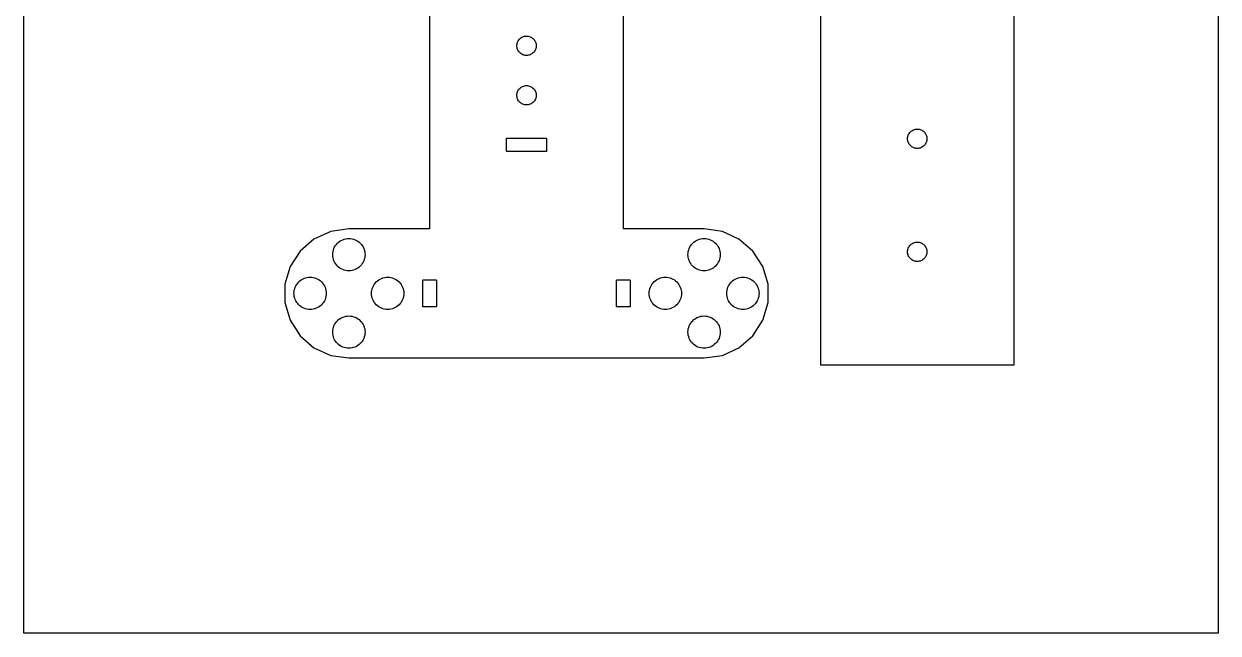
# Model space of a CAD drawing. Header units: millimetres. Extents: x 68 to 252, y 288 to 712.
# Drawn here: x 67.5 to 252.5, y 287.5 to 381.9 of the extents above; entities that cross this region are included whole.
import ezdxf

# ---------------------------------------------------------------- set-up
doc = ezdxf.new("R2010")
doc.units = ezdxf.units.MM

msp = doc.modelspace()

# ---------------------------------------------------------------- linework, layer by layer
for p, q in [((67.55, 287.55), (67.55, 712.45)), ((252.45, 712.45), (252.45, 287.55)), ((190.87, 388.02), (190.87, 329.08)), ((220.87, 329.08), (220.87, 388.02)), ((130.37, 385.09), (130.37, 364.19)), ((160.37, 364.19), (160.37, 385.09)), ((143.98, 379.05), (144.05, 379.18)), ((144.05, 379.18), (144.12, 379.31)), ((144.12, 379.31), (144.21, 379.42)), ((144.21, 379.42), (144.31, 379.53)), ((144.31, 379.53), (144.42, 379.63)), ((144.42, 379.63), (144.53, 379.72)), ((144.53, 379.72), (144.66, 379.8)), ((144.66, 379.8), (144.79, 379.86)), ((144.79, 379.86), (144.93, 379.91)), ((144.93, 379.91), (145.08, 379.94)), ((145.08, 379.94), (145.22, 379.97)), ((145.22, 379.97), (145.37, 379.97)), ((145.37, 379.97), (145.51, 379.97)), ((145.51, 379.97), (145.66, 379.94)), ((145.66, 379.94), (145.8, 379.91)), ((145.8, 379.91), (145.94, 379.86)), ((145.94, 379.86), (146.08, 379.8)), ((146.08, 379.8), (146.2, 379.72)), ((146.2, 379.72), (146.32, 379.63)), ((146.32, 379.63), (146.43, 379.53)), ((146.43, 379.53), (146.53, 379.42)), ((146.53, 379.42), (146.62, 379.31)), ((146.62, 379.31), (146.69, 379.18)), ((146.69, 379.18), (146.75, 379.05)), ((143.87, 378.47), (143.88, 378.62)), ((143.88, 378.33), (143.87, 378.47)), ((143.88, 378.62), (143.9, 378.76)), ((143.9, 378.18), (143.88, 378.33)), ((143.9, 378.76), (143.93, 378.91)), ((143.93, 378.04), (143.9, 378.18)), ((143.93, 378.91), (143.98, 379.05)), ((143.98, 377.9), (143.93, 378.04)), ((144.05, 377.77), (143.98, 377.9)), ((144.12, 377.64), (144.05, 377.77)), ((144.21, 377.52), (144.12, 377.64)), ((144.31, 377.41), (144.21, 377.52)), ((144.42, 377.31), (144.31, 377.41)), ((144.53, 377.23), (144.42, 377.31)), ((144.66, 377.15), (144.53, 377.23)), ((146.2, 377.23), (146.08, 377.15)), ((146.32, 377.31), (146.2, 377.23)), ((146.43, 377.41), (146.32, 377.31)), ((146.53, 377.52), (146.43, 377.41)), ((146.62, 377.64), (146.53, 377.52)), ((146.69, 377.77), (146.62, 377.64)), ((146.75, 377.9), (146.69, 377.77)), ((146.75, 379.05), (146.8, 378.91)), ((146.8, 378.04), (146.75, 377.9)), ((146.8, 378.91), (146.84, 378.76)), ((146.84, 378.18), (146.8, 378.04)), ((146.84, 378.76), (146.86, 378.62)), ((146.86, 378.33), (146.84, 378.18)), ((146.86, 378.62), (146.87, 378.47)), ((146.87, 378.47), (146.86, 378.33)), ((146.87, 378.47), (146.87, 378.47)), ((144.79, 377.09), (144.66, 377.15)), ((144.93, 377.04), (144.79, 377.09)), ((145.08, 377), (144.93, 377.04)), ((145.22, 376.98), (145.08, 377)), ((145.37, 376.97), (145.22, 376.98)), ((145.51, 376.98), (145.37, 376.97)), ((145.66, 377), (145.51, 376.98)), ((145.8, 377.04), (145.66, 377)), ((145.94, 377.09), (145.8, 377.04)), ((146.08, 377.15), (145.94, 377.09)), ((144.12, 371.64), (144.21, 371.76)), ((144.21, 371.76), (144.31, 371.87)), ((144.31, 371.87), (144.42, 371.97)), ((144.42, 371.97), (144.53, 372.05)), ((144.53, 372.05), (144.66, 372.13)), ((144.66, 372.13), (144.79, 372.19)), ((144.79, 372.19), (144.93, 372.24)), ((144.93, 372.24), (145.08, 372.28)), ((145.08, 372.28), (145.22, 372.3)), ((145.22, 372.3), (145.37, 372.31)), ((145.37, 372.31), (145.51, 372.3)), ((145.51, 372.3), (145.66, 372.28)), ((145.66, 372.28), (145.8, 372.24)), ((145.8, 372.24), (145.94, 372.19)), ((145.94, 372.19), (146.08, 372.13)), ((146.08, 372.13), (146.2, 372.05)), ((146.2, 372.05), (146.32, 371.97)), ((146.32, 371.97), (146.43, 371.87)), ((146.43, 371.87), (146.53, 371.76)), ((146.53, 371.76), (146.62, 371.64)), ((143.87, 370.81), (143.88, 370.95)), ((143.88, 370.66), (143.87, 370.81)), ((143.88, 370.95), (143.9, 371.1)), ((143.9, 370.51), (143.88, 370.66)), ((143.9, 371.1), (143.93, 371.24)), ((143.93, 370.37), (143.9, 370.51)), ((143.93, 371.24), (143.98, 371.38)), ((143.98, 370.23), (143.93, 370.37)), ((143.98, 371.38), (144.05, 371.51)), ((144.05, 370.1), (143.98, 370.23)), ((144.05, 371.51), (144.12, 371.64)), ((144.12, 369.97), (144.05, 370.1)), ((144.21, 369.85), (144.12, 369.97)), ((144.31, 369.75), (144.21, 369.85)), ((146.53, 369.85), (146.43, 369.75)), ((146.62, 369.97), (146.53, 369.85)), ((146.62, 371.64), (146.69, 371.51)), ((146.69, 370.1), (146.62, 369.97)), ((146.69, 371.51), (146.75, 371.38)), ((146.75, 370.23), (146.69, 370.1)), ((146.75, 371.38), (146.8, 371.24)), ((146.8, 370.37), (146.75, 370.23)), ((146.8, 371.24), (146.84, 371.1)), ((146.84, 370.51), (146.8, 370.37)), ((146.84, 371.1), (146.86, 370.95)), ((146.86, 370.66), (146.84, 370.51)), ((146.86, 370.95), (146.87, 370.81)), ((146.87, 370.81), (146.86, 370.66)), ((146.87, 370.81), (146.87, 370.81)), ((144.42, 369.65), (144.31, 369.75)), ((144.53, 369.56), (144.42, 369.65)), ((144.66, 369.48), (144.53, 369.56)), ((144.79, 369.42), (144.66, 369.48)), ((144.93, 369.37), (144.79, 369.42)), ((145.08, 369.33), (144.93, 369.37)), ((145.22, 369.31), (145.08, 369.33)), ((145.37, 369.31), (145.22, 369.31)), ((145.51, 369.31), (145.37, 369.31)), ((145.66, 369.33), (145.51, 369.31)), ((145.8, 369.37), (145.66, 369.33)), ((145.94, 369.42), (145.8, 369.37)), ((146.08, 369.48), (145.94, 369.42)), ((146.2, 369.56), (146.08, 369.48)), ((146.32, 369.65), (146.2, 369.56)), ((146.43, 369.75), (146.32, 369.65)), ((204.38, 364.22), (204.4, 364.37)), ((204.4, 364.37), (204.43, 364.51)), ((204.43, 364.51), (204.48, 364.65)), ((204.48, 364.65), (204.55, 364.78)), ((204.55, 364.78), (204.62, 364.91)), ((204.62, 364.91), (204.71, 365.03)), ((204.71, 365.03), (204.81, 365.14)), ((204.81, 365.14), (204.92, 365.24)), ((204.92, 365.24), (205.03, 365.32)), ((205.03, 365.32), (205.16, 365.4)), ((205.16, 365.4), (205.29, 365.46)), ((205.29, 365.46), (205.43, 365.51)), ((205.43, 365.51), (205.58, 365.55)), ((205.58, 365.55), (205.72, 365.57)), ((205.72, 365.57), (205.87, 365.58)), ((205.87, 365.58), (206.02, 365.57)), ((206.02, 365.57), (206.16, 365.55)), ((206.16, 365.55), (206.3, 365.51)), ((206.3, 365.51), (206.44, 365.46)), ((206.44, 365.46), (206.58, 365.4)), ((206.58, 365.4), (206.7, 365.32)), ((206.7, 365.32), (206.82, 365.24)), ((206.82, 365.24), (206.93, 365.14)), ((206.93, 365.14), (207.03, 365.03)), ((207.03, 365.03), (207.12, 364.91)), ((207.12, 364.91), (207.19, 364.78)), ((207.19, 364.78), (207.25, 364.65)), ((207.25, 364.65), (207.3, 364.51)), ((207.3, 364.51), (207.34, 364.37)), ((207.34, 364.37), (207.36, 364.22)), ((130.37, 364.19), (130.37, 363.24)), ((130.37, 363.24), (130.37, 363.04)), ((130.37, 363.04), (130.37, 362.09)), ((142.27, 364.11), (142.28, 364.13)), ((142.27, 364.09), (142.27, 364.11)), ((142.27, 363.24), (142.27, 364.09)), ((142.27, 363.04), (142.27, 363.24)), ((142.27, 362.19), (142.27, 363.04)), ((142.27, 363.04), (142.27, 363.04)), ((142.28, 364.15), (142.3, 364.16)), ((142.28, 364.13), (142.28, 364.15)), ((142.3, 364.16), (142.31, 364.17)), ((142.31, 364.17), (142.33, 364.18)), ((142.33, 364.18), (142.35, 364.19)), ((142.35, 364.19), (142.37, 364.19)), ((142.37, 364.19), (148.37, 364.19)), ((148.37, 364.19), (148.39, 364.19)), ((148.39, 364.19), (148.41, 364.18)), ((148.41, 364.18), (148.42, 364.17)), ((148.42, 364.17), (148.44, 364.16)), ((148.44, 364.16), (148.45, 364.15)), ((148.45, 364.15), (148.46, 364.13)), ((148.46, 364.13), (148.47, 364.11)), ((148.47, 364.11), (148.47, 364.09)), ((148.47, 364.09), (148.47, 363.24)), ((148.47, 363.24), (148.47, 363.04)), ((148.47, 363.04), (148.47, 362.19)), ((160.37, 363.24), (160.37, 364.19)), ((160.37, 363.04), (160.37, 363.24)), ((160.37, 362.09), (160.37, 363.04)), ((204.37, 364.08), (204.38, 364.22)), ((204.38, 363.93), (204.37, 364.08)), ((204.4, 363.78), (204.38, 363.93)), ((204.43, 363.64), (204.4, 363.78)), ((204.48, 363.5), (204.43, 363.64)), ((204.55, 363.37), (204.48, 363.5)), ((204.62, 363.24), (204.55, 363.37)), ((204.71, 363.13), (204.62, 363.24)), ((204.81, 363.02), (204.71, 363.13)), ((204.92, 362.92), (204.81, 363.02)), ((205.03, 362.83), (204.92, 362.92)), ((205.16, 362.75), (205.03, 362.83)), ((205.29, 362.69), (205.16, 362.75)), ((205.43, 362.64), (205.29, 362.69)), ((205.58, 362.61), (205.43, 362.64)), ((205.72, 362.58), (205.58, 362.61)), ((205.87, 362.58), (205.72, 362.58)), ((206.02, 362.58), (205.87, 362.58)), ((206.16, 362.61), (206.02, 362.58)), ((206.3, 362.64), (206.16, 362.61)), ((206.44, 362.69), (206.3, 362.64)), ((206.58, 362.75), (206.44, 362.69)), ((206.7, 362.83), (206.58, 362.75)), ((206.82, 362.92), (206.7, 362.83)), ((206.93, 363.02), (206.82, 362.92)), ((207.03, 363.13), (206.93, 363.02)), ((207.12, 363.24), (207.03, 363.13)), ((207.19, 363.37), (207.12, 363.24)), ((207.25, 363.5), (207.19, 363.37)), ((207.3, 363.64), (207.25, 363.5)), ((207.34, 363.78), (207.3, 363.64)), ((207.36, 363.93), (207.34, 363.78)), ((207.36, 364.22), (207.37, 364.08)), ((207.37, 364.08), (207.36, 363.93)), ((207.37, 364.08), (207.37, 364.08)), ((130.37, 362.09), (130.37, 350.24)), ((142.27, 362.17), (142.27, 362.19)), ((142.28, 362.15), (142.27, 362.17)), ((142.28, 362.13), (142.28, 362.15)), ((142.3, 362.12), (142.28, 362.13)), ((142.31, 362.1), (142.3, 362.12)), ((142.33, 362.09), (142.31, 362.1)), ((142.35, 362.09), (142.33, 362.09)), ((142.37, 362.09), (142.35, 362.09)), ((148.37, 362.09), (142.37, 362.09)), ((148.39, 362.09), (148.37, 362.09)), ((148.41, 362.09), (148.39, 362.09)), ((148.42, 362.1), (148.41, 362.09)), ((148.44, 362.12), (148.42, 362.1)), ((148.45, 362.13), (148.44, 362.12)), ((148.46, 362.15), (148.45, 362.13)), ((148.47, 362.17), (148.46, 362.15)), ((148.47, 362.19), (148.47, 362.17)), ((160.37, 350.24), (160.37, 362.09)), ((115.05, 349.73), (112.46, 348.55)), ((117.87, 350.14), (115.05, 349.73)), ((130.27, 350.14), (117.87, 350.14)), ((130.37, 350.14), (130.27, 350.14)), ((130.37, 350.24), (130.37, 350.14)), ((160.37, 350.14), (160.37, 350.24)), ((160.47, 350.14), (160.37, 350.14)), ((172.87, 350.14), (160.47, 350.14)), ((175.69, 349.73), (172.87, 350.14)), ((178.27, 348.55), (175.69, 349.73)), ((112.46, 348.55), (110.31, 346.69)), ((115.79, 347.53), (115.94, 347.72)), ((115.94, 347.72), (116.1, 347.91)), ((116.1, 347.91), (116.28, 348.07)), ((116.28, 348.07), (116.48, 348.22)), ((116.48, 348.22), (116.69, 348.34)), ((116.69, 348.34), (116.91, 348.45)), ((116.91, 348.45), (117.14, 348.53)), ((117.14, 348.53), (117.38, 348.59)), ((117.38, 348.59), (117.62, 348.63)), ((117.62, 348.63), (117.87, 348.64)), ((117.87, 348.64), (118.11, 348.63)), ((118.11, 348.63), (118.36, 348.59)), ((118.36, 348.59), (118.59, 348.53)), ((118.59, 348.53), (118.82, 348.45)), ((118.82, 348.45), (119.05, 348.34)), ((119.05, 348.34), (119.26, 348.22)), ((119.26, 348.22), (119.45, 348.07)), ((119.45, 348.07), (119.64, 347.91)), ((119.64, 347.91), (119.8, 347.72)), ((119.8, 347.72), (119.95, 347.53)), ((170.79, 347.53), (170.94, 347.72)), ((170.94, 347.72), (171.1, 347.91)), ((171.1, 347.91), (171.28, 348.07)), ((171.28, 348.07), (171.48, 348.22)), ((171.48, 348.22), (171.69, 348.34)), ((171.69, 348.34), (171.91, 348.45)), ((171.91, 348.45), (172.14, 348.53)), ((172.14, 348.53), (172.38, 348.59)), ((172.38, 348.59), (172.62, 348.63)), ((172.62, 348.63), (172.87, 348.64)), ((172.87, 348.64), (173.11, 348.63)), ((173.11, 348.63), (173.36, 348.59)), ((173.36, 348.59), (173.59, 348.53)), ((173.59, 348.53), (173.82, 348.45)), ((173.82, 348.45), (174.05, 348.34)), ((174.05, 348.34), (174.26, 348.22)), ((174.26, 348.22), (174.45, 348.07)), ((174.45, 348.07), (174.64, 347.91)), ((174.64, 347.91), (174.8, 347.72)), ((174.8, 347.72), (174.95, 347.53)), ((180.43, 346.69), (178.27, 348.55)), ((204.71, 347.53), (204.81, 347.64)), ((204.81, 347.64), (204.92, 347.74)), ((204.92, 347.74), (205.03, 347.82)), ((205.03, 347.82), (205.16, 347.9)), ((205.16, 347.9), (205.29, 347.96)), ((205.29, 347.96), (205.43, 348.01)), ((205.43, 348.01), (205.58, 348.05)), ((205.58, 348.05), (205.72, 348.07)), ((205.72, 348.07), (205.87, 348.08)), ((205.87, 348.08), (206.02, 348.07)), ((206.02, 348.07), (206.16, 348.05)), ((206.16, 348.05), (206.3, 348.01)), ((206.3, 348.01), (206.44, 347.96)), ((206.44, 347.96), (206.58, 347.9)), ((206.58, 347.9), (206.7, 347.82)), ((206.7, 347.82), (206.82, 347.74)), ((206.82, 347.74), (206.93, 347.64)), ((206.93, 347.64), (207.03, 347.53)), ((110.31, 346.69), (108.77, 344.29)), ((115.37, 346.14), (115.38, 346.38)), ((115.38, 345.89), (115.37, 346.14)), ((115.38, 346.38), (115.42, 346.63)), ((115.42, 345.65), (115.38, 345.89)), ((115.42, 346.63), (115.48, 346.86)), ((115.48, 346.86), (115.56, 347.1)), ((115.56, 347.1), (115.66, 347.32)), ((115.66, 347.32), (115.79, 347.53)), ((119.95, 347.53), (120.07, 347.32)), ((120.07, 347.32), (120.18, 347.1)), ((120.18, 347.1), (120.26, 346.86)), ((120.26, 346.86), (120.32, 346.63)), ((120.32, 346.63), (120.36, 346.38)), ((120.36, 345.89), (120.32, 345.65)), ((120.36, 346.38), (120.37, 346.14)), ((120.37, 346.14), (120.36, 345.89)), ((120.37, 346.14), (120.37, 346.14)), ((170.37, 346.14), (170.38, 346.38)), ((170.38, 345.89), (170.37, 346.14)), ((170.38, 346.38), (170.42, 346.63)), ((170.42, 345.65), (170.38, 345.89)), ((170.42, 346.63), (170.48, 346.86)), ((170.48, 346.86), (170.56, 347.1)), ((170.56, 347.1), (170.66, 347.32)), ((170.66, 347.32), (170.79, 347.53)), ((174.95, 347.53), (175.07, 347.32)), ((175.07, 347.32), (175.18, 347.1)), ((175.18, 347.1), (175.26, 346.86)), ((175.26, 346.86), (175.32, 346.63)), ((175.32, 346.63), (175.36, 346.38)), ((175.36, 345.89), (175.32, 345.65)), ((175.36, 346.38), (175.37, 346.14)), ((175.37, 346.14), (175.36, 345.89)), ((175.37, 346.14), (175.37, 346.14)), ((181.96, 344.29), (180.43, 346.69)), ((204.37, 346.58), (204.38, 346.72)), ((204.38, 346.43), (204.37, 346.58)), ((204.38, 346.72), (204.4, 346.87)), ((204.4, 346.28), (204.38, 346.43)), ((204.4, 346.87), (204.43, 347.01)), ((204.43, 346.14), (204.4, 346.28)), ((204.43, 347.01), (204.48, 347.15)), ((204.48, 346), (204.43, 346.14)), ((204.48, 347.15), (204.55, 347.28)), ((204.55, 345.87), (204.48, 346)), ((204.55, 347.28), (204.62, 347.41)), ((204.62, 345.74), (204.55, 345.87)), ((204.62, 347.41), (204.71, 347.53)), ((207.03, 347.53), (207.12, 347.41)), ((207.12, 347.41), (207.19, 347.28)), ((207.19, 345.87), (207.12, 345.74)), ((207.19, 347.28), (207.25, 347.15)), ((207.25, 346), (207.19, 345.87)), ((207.25, 347.15), (207.3, 347.01)), ((207.3, 346.14), (207.25, 346)), ((207.3, 347.01), (207.34, 346.87)), ((207.34, 346.28), (207.3, 346.14)), ((207.34, 346.87), (207.36, 346.72)), ((207.36, 346.43), (207.34, 346.28)), ((207.36, 346.72), (207.37, 346.58)), ((207.37, 346.58), (207.36, 346.43)), ((207.37, 346.58), (207.37, 346.58)), ((108.77, 344.29), (107.97, 341.56)), ((115.48, 345.41), (115.42, 345.65)), ((115.56, 345.18), (115.48, 345.41)), ((115.66, 344.96), (115.56, 345.18)), ((115.79, 344.75), (115.66, 344.96)), ((115.94, 344.55), (115.79, 344.75)), ((116.1, 344.37), (115.94, 344.55)), ((116.28, 344.21), (116.1, 344.37)), ((116.48, 344.06), (116.28, 344.21)), ((116.69, 343.93), (116.48, 344.06)), ((116.91, 343.83), (116.69, 343.93)), ((119.05, 343.93), (118.82, 343.83)), ((119.26, 344.06), (119.05, 343.93)), ((119.45, 344.21), (119.26, 344.06)), ((119.64, 344.37), (119.45, 344.21)), ((119.8, 344.55), (119.64, 344.37)), ((119.95, 344.75), (119.8, 344.55)), ((120.07, 344.96), (119.95, 344.75)), ((120.18, 345.18), (120.07, 344.96)), ((120.26, 345.41), (120.18, 345.18)), ((120.32, 345.65), (120.26, 345.41)), ((170.48, 345.41), (170.42, 345.65)), ((170.56, 345.18), (170.48, 345.41)), ((170.66, 344.96), (170.56, 345.18)), ((170.79, 344.75), (170.66, 344.96)), ((170.94, 344.55), (170.79, 344.75)), ((171.1, 344.37), (170.94, 344.55)), ((171.28, 344.21), (171.1, 344.37)), ((171.48, 344.06), (171.28, 344.21)), ((171.69, 343.93), (171.48, 344.06)), ((171.91, 343.83), (171.69, 343.93)), ((174.05, 343.93), (173.82, 343.83)), ((174.26, 344.06), (174.05, 343.93)), ((174.45, 344.21), (174.26, 344.06)), ((174.64, 344.37), (174.45, 344.21)), ((174.8, 344.55), (174.64, 344.37)), ((174.95, 344.75), (174.8, 344.55)), ((175.07, 344.96), (174.95, 344.75)), ((175.18, 345.18), (175.07, 344.96)), ((175.26, 345.41), (175.18, 345.18)), ((175.32, 345.65), (175.26, 345.41)), ((182.77, 341.56), (181.96, 344.29)), ((204.71, 345.63), (204.62, 345.74)), ((204.81, 345.52), (204.71, 345.63)), ((204.92, 345.42), (204.81, 345.52)), ((205.03, 345.33), (204.92, 345.42)), ((205.16, 345.25), (205.03, 345.33)), ((205.29, 345.19), (205.16, 345.25)), ((205.43, 345.14), (205.29, 345.19)), ((205.58, 345.11), (205.43, 345.14)), ((205.72, 345.08), (205.58, 345.11)), ((205.87, 345.08), (205.72, 345.08)), ((206.02, 345.08), (205.87, 345.08)), ((206.16, 345.11), (206.02, 345.08)), ((206.3, 345.14), (206.16, 345.11)), ((206.44, 345.19), (206.3, 345.14)), ((206.58, 345.25), (206.44, 345.19)), ((206.7, 345.33), (206.58, 345.25)), ((206.82, 345.42), (206.7, 345.33)), ((206.93, 345.52), (206.82, 345.42)), ((207.03, 345.63), (206.93, 345.52)), ((207.12, 345.74), (207.03, 345.63)), ((110.28, 342.07), (110.48, 342.22)), ((110.48, 342.22), (110.69, 342.34)), ((110.69, 342.34), (110.91, 342.45)), ((110.91, 342.45), (111.14, 342.53)), ((111.14, 342.53), (111.38, 342.59)), ((111.38, 342.59), (111.62, 342.63)), ((111.62, 342.63), (111.87, 342.64)), ((111.87, 342.64), (112.11, 342.63)), ((112.11, 342.63), (112.36, 342.59)), ((112.36, 342.59), (112.59, 342.53)), ((112.59, 342.53), (112.82, 342.45)), ((112.82, 342.45), (113.05, 342.34)), ((113.05, 342.34), (113.26, 342.22)), ((113.26, 342.22), (113.45, 342.07)), ((117.14, 343.75), (116.91, 343.83)), ((117.38, 343.69), (117.14, 343.75)), ((117.62, 343.65), (117.38, 343.69)), ((117.87, 343.64), (117.62, 343.65)), ((118.11, 343.65), (117.87, 343.64)), ((118.36, 343.69), (118.11, 343.65)), ((118.59, 343.75), (118.36, 343.69)), ((118.82, 343.83), (118.59, 343.75)), ((122.28, 342.07), (122.48, 342.22)), ((122.48, 342.22), (122.69, 342.34)), ((122.69, 342.34), (122.91, 342.45)), ((122.91, 342.45), (123.14, 342.53)), ((123.14, 342.53), (123.38, 342.59)), ((123.38, 342.59), (123.62, 342.63)), ((123.62, 342.63), (123.87, 342.64)), ((123.87, 342.64), (124.11, 342.63)), ((124.11, 342.63), (124.36, 342.59)), ((124.36, 342.59), (124.59, 342.53)), ((124.59, 342.53), (124.82, 342.45)), ((124.82, 342.45), (125.05, 342.34)), ((125.05, 342.34), (125.26, 342.22)), ((125.26, 342.22), (125.45, 342.07)), ((129.32, 342.18), (129.33, 342.19)), ((129.32, 342.16), (129.32, 342.18)), ((129.32, 342.14), (129.32, 342.16)), ((129.32, 338.14), (129.32, 342.14)), ((129.33, 342.19), (129.34, 342.21)), ((129.34, 342.21), (129.36, 342.22)), ((129.36, 342.22), (129.38, 342.23)), ((129.38, 342.23), (129.4, 342.24)), ((129.4, 342.24), (129.42, 342.24)), ((129.42, 342.24), (130.27, 342.24)), ((130.27, 342.24), (130.47, 342.24)), ((130.27, 342.24), (130.27, 342.24)), ((130.47, 342.24), (131.32, 342.24)), ((131.32, 342.24), (131.34, 342.24)), ((131.34, 342.24), (131.36, 342.23)), ((131.36, 342.23), (131.38, 342.22)), ((131.38, 342.22), (131.39, 342.21)), ((131.39, 342.21), (131.4, 342.19)), ((131.4, 342.19), (131.41, 342.18)), ((131.41, 342.18), (131.42, 342.16)), ((131.42, 342.16), (131.42, 342.14)), ((131.42, 342.14), (131.42, 338.14)), ((159.32, 342.18), (159.33, 342.19)), ((159.32, 342.16), (159.32, 342.18)), ((159.32, 342.14), (159.32, 342.16)), ((159.32, 338.14), (159.32, 342.14)), ((159.33, 342.19), (159.34, 342.21)), ((159.34, 342.21), (159.36, 342.22)), ((159.36, 342.22), (159.38, 342.23)), ((159.38, 342.23), (159.4, 342.24)), ((159.4, 342.24), (159.42, 342.24)), ((159.42, 342.24), (160.27, 342.24)), ((160.27, 342.24), (160.47, 342.24)), ((160.47, 342.24), (161.32, 342.24)), ((161.32, 342.24), (161.34, 342.24)), ((161.34, 342.24), (161.36, 342.23)), ((161.36, 342.23), (161.38, 342.22)), ((161.38, 342.22), (161.39, 342.21)), ((161.39, 342.21), (161.4, 342.19)), ((161.4, 342.19), (161.41, 342.18)), ((161.41, 342.18), (161.42, 342.16)), ((161.42, 342.16), (161.42, 342.14)), ((161.42, 342.14), (161.42, 338.14)), ((165.28, 342.07), (165.48, 342.22)), ((165.48, 342.22), (165.69, 342.34)), ((165.69, 342.34), (165.91, 342.45)), ((165.91, 342.45), (166.14, 342.53)), ((166.14, 342.53), (166.38, 342.59)), ((166.38, 342.59), (166.62, 342.63)), ((166.62, 342.63), (166.87, 342.64)), ((166.87, 342.64), (167.11, 342.63)), ((167.11, 342.63), (167.36, 342.59)), ((167.36, 342.59), (167.59, 342.53)), ((167.59, 342.53), (167.82, 342.45)), ((167.82, 342.45), (168.05, 342.34)), ((168.05, 342.34), (168.26, 342.22)), ((168.26, 342.22), (168.45, 342.07)), ((172.14, 343.75), (171.91, 343.83)), ((172.38, 343.69), (172.14, 343.75)), ((172.62, 343.65), (172.38, 343.69)), ((172.87, 343.64), (172.62, 343.65)), ((173.11, 343.65), (172.87, 343.64)), ((173.36, 343.69), (173.11, 343.65)), ((173.59, 343.75), (173.36, 343.69)), ((173.82, 343.83), (173.59, 343.75)), ((177.28, 342.07), (177.48, 342.22)), ((177.48, 342.22), (177.69, 342.34)), ((177.69, 342.34), (177.91, 342.45)), ((177.91, 342.45), (178.14, 342.53)), ((178.14, 342.53), (178.38, 342.59)), ((178.38, 342.59), (178.62, 342.63)), ((178.62, 342.63), (178.87, 342.64)), ((178.87, 342.64), (179.11, 342.63)), ((179.11, 342.63), (179.36, 342.59)), ((179.36, 342.59), (179.59, 342.53)), ((179.59, 342.53), (179.82, 342.45)), ((179.82, 342.45), (180.05, 342.34)), ((180.05, 342.34), (180.26, 342.22)), ((180.26, 342.22), (180.45, 342.07)), ((107.97, 341.56), (107.97, 338.72)), ((109.37, 340.14), (109.38, 340.38)), ((109.38, 340.38), (109.42, 340.63)), ((109.42, 340.63), (109.48, 340.86)), ((109.48, 340.86), (109.56, 341.1)), ((109.56, 341.1), (109.66, 341.32)), ((109.66, 341.32), (109.79, 341.53)), ((109.79, 341.53), (109.94, 341.72)), ((109.94, 341.72), (110.1, 341.91)), ((110.1, 341.91), (110.28, 342.07)), ((113.45, 342.07), (113.64, 341.91)), ((113.64, 341.91), (113.8, 341.72)), ((113.8, 341.72), (113.95, 341.53)), ((113.95, 341.53), (114.07, 341.32)), ((114.07, 341.32), (114.18, 341.1)), ((114.18, 341.1), (114.26, 340.86)), ((114.26, 340.86), (114.32, 340.63)), ((114.32, 340.63), (114.36, 340.38)), ((114.36, 340.38), (114.37, 340.14)), ((121.37, 340.14), (121.38, 340.38)), ((121.38, 340.38), (121.42, 340.63)), ((121.42, 340.63), (121.48, 340.86)), ((121.48, 340.86), (121.56, 341.1)), ((121.56, 341.1), (121.66, 341.32)), ((121.66, 341.32), (121.79, 341.53)), ((121.79, 341.53), (121.94, 341.72)), ((121.94, 341.72), (122.1, 341.91)), ((122.1, 341.91), (122.28, 342.07)), ((125.45, 342.07), (125.64, 341.91)), ((125.64, 341.91), (125.8, 341.72)), ((125.8, 341.72), (125.95, 341.53)), ((125.95, 341.53), (126.07, 341.32)), ((126.07, 341.32), (126.18, 341.1)), ((126.18, 341.1), (126.26, 340.86)), ((126.26, 340.86), (126.32, 340.63)), ((126.32, 340.63), (126.36, 340.38)), ((126.36, 340.38), (126.37, 340.14)), ((164.37, 340.14), (164.38, 340.38)), ((164.38, 340.38), (164.42, 340.63)), ((164.42, 340.63), (164.48, 340.86)), ((164.48, 340.86), (164.56, 341.1)), ((164.56, 341.1), (164.66, 341.32)), ((164.66, 341.32), (164.79, 341.53)), ((164.79, 341.53), (164.94, 341.72)), ((164.94, 341.72), (165.1, 341.91)), ((165.1, 341.91), (165.28, 342.07)), ((168.45, 342.07), (168.64, 341.91)), ((168.64, 341.91), (168.8, 341.72)), ((168.8, 341.72), (168.95, 341.53)), ((168.95, 341.53), (169.07, 341.32)), ((169.07, 341.32), (169.18, 341.1)), ((169.18, 341.1), (169.26, 340.86)), ((169.26, 340.86), (169.32, 340.63)), ((169.32, 340.63), (169.36, 340.38)), ((169.36, 340.38), (169.37, 340.14)), ((176.37, 340.14), (176.38, 340.38)), ((176.38, 340.38), (176.42, 340.63)), ((176.42, 340.63), (176.48, 340.86)), ((176.48, 340.86), (176.56, 341.1)), ((176.56, 341.1), (176.66, 341.32)), ((176.66, 341.32), (176.79, 341.53)), ((176.79, 341.53), (176.94, 341.72)), ((176.94, 341.72), (177.1, 341.91)), ((177.1, 341.91), (177.28, 342.07)), ((180.45, 342.07), (180.64, 341.91)), ((180.64, 341.91), (180.8, 341.72)), ((180.8, 341.72), (180.95, 341.53)), ((180.95, 341.53), (181.07, 341.32)), ((181.07, 341.32), (181.18, 341.1)), ((181.18, 341.1), (181.26, 340.86)), ((181.26, 340.86), (181.32, 340.63)), ((181.32, 340.63), (181.36, 340.38)), ((181.36, 340.38), (181.37, 340.14)), ((182.77, 338.72), (182.77, 341.56)), ((107.97, 338.72), (108.77, 335.98)), ((109.38, 339.89), (109.37, 340.14)), ((109.42, 339.65), (109.38, 339.89)), ((109.48, 339.41), (109.42, 339.65)), ((109.56, 339.18), (109.48, 339.41)), ((109.66, 338.96), (109.56, 339.18)), ((109.79, 338.75), (109.66, 338.96)), ((109.94, 338.55), (109.79, 338.75)), ((110.1, 338.37), (109.94, 338.55)), ((113.8, 338.55), (113.64, 338.37)), ((113.95, 338.75), (113.8, 338.55)), ((114.07, 338.96), (113.95, 338.75)), ((114.18, 339.18), (114.07, 338.96)), ((114.26, 339.41), (114.18, 339.18)), ((114.32, 339.65), (114.26, 339.41)), ((114.36, 339.89), (114.32, 339.65)), ((114.37, 340.14), (114.36, 339.89)), ((114.37, 340.14), (114.37, 340.14)), ((121.38, 339.89), (121.37, 340.14)), ((121.42, 339.65), (121.38, 339.89)), ((121.48, 339.41), (121.42, 339.65)), ((121.56, 339.18), (121.48, 339.41)), ((121.66, 338.96), (121.56, 339.18)), ((121.79, 338.75), (121.66, 338.96)), ((121.94, 338.55), (121.79, 338.75)), ((122.1, 338.37), (121.94, 338.55)), ((125.8, 338.55), (125.64, 338.37)), ((125.95, 338.75), (125.8, 338.55)), ((126.07, 338.96), (125.95, 338.75)), ((126.18, 339.18), (126.07, 338.96)), ((126.26, 339.41), (126.18, 339.18)), ((126.32, 339.65), (126.26, 339.41)), ((126.36, 339.89), (126.32, 339.65)), ((126.37, 340.14), (126.36, 339.89)), ((126.37, 340.14), (126.37, 340.14)), ((164.38, 339.89), (164.37, 340.14)), ((164.42, 339.65), (164.38, 339.89)), ((164.48, 339.41), (164.42, 339.65)), ((164.56, 339.18), (164.48, 339.41)), ((164.66, 338.96), (164.56, 339.18)), ((164.79, 338.75), (164.66, 338.96)), ((164.94, 338.55), (164.79, 338.75)), ((165.1, 338.37), (164.94, 338.55)), ((168.8, 338.55), (168.64, 338.37)), ((168.95, 338.75), (168.8, 338.55)), ((169.07, 338.96), (168.95, 338.75)), ((169.18, 339.18), (169.07, 338.96)), ((169.26, 339.41), (169.18, 339.18)), ((169.32, 339.65), (169.26, 339.41)), ((169.36, 339.89), (169.32, 339.65)), ((169.37, 340.14), (169.36, 339.89)), ((169.37, 340.14), (169.37, 340.14)), ((176.38, 339.89), (176.37, 340.14)), ((176.42, 339.65), (176.38, 339.89)), ((176.48, 339.41), (176.42, 339.65)), ((176.56, 339.18), (176.48, 339.41)), ((176.66, 338.96), (176.56, 339.18)), ((176.79, 338.75), (176.66, 338.96)), ((176.94, 338.55), (176.79, 338.75)), ((177.1, 338.37), (176.94, 338.55)), ((180.8, 338.55), (180.64, 338.37)), ((180.95, 338.75), (180.8, 338.55)), ((181.07, 338.96), (180.95, 338.75)), ((181.18, 339.18), (181.07, 338.96)), ((181.26, 339.41), (181.18, 339.18)), ((181.32, 339.65), (181.26, 339.41)), ((181.36, 339.89), (181.32, 339.65)), ((181.37, 340.14), (181.36, 339.89)), ((181.37, 340.14), (181.37, 340.14)), ((181.96, 335.98), (182.77, 338.72)), ((110.28, 338.21), (110.1, 338.37)), ((110.48, 338.06), (110.28, 338.21)), ((110.69, 337.93), (110.48, 338.06)), ((110.91, 337.83), (110.69, 337.93)), ((111.14, 337.75), (110.91, 337.83)), ((111.38, 337.69), (111.14, 337.75)), ((111.62, 337.65), (111.38, 337.69)), ((111.87, 337.64), (111.62, 337.65)), ((112.11, 337.65), (111.87, 337.64)), ((112.36, 337.69), (112.11, 337.65)), ((112.59, 337.75), (112.36, 337.69)), ((112.82, 337.83), (112.59, 337.75)), ((113.05, 337.93), (112.82, 337.83)), ((113.26, 338.06), (113.05, 337.93)), ((113.45, 338.21), (113.26, 338.06)), ((113.64, 338.37), (113.45, 338.21)), ((116.91, 336.45), (117.14, 336.53)), ((117.14, 336.53), (117.38, 336.59)), ((117.38, 336.59), (117.62, 336.63)), ((117.62, 336.63), (117.87, 336.64)), ((117.87, 336.64), (118.11, 336.63)), ((118.11, 336.63), (118.36, 336.59)), ((118.36, 336.59), (118.59, 336.53)), ((118.59, 336.53), (118.82, 336.45)), ((122.28, 338.21), (122.1, 338.37)), ((122.48, 338.06), (122.28, 338.21)), ((122.69, 337.93), (122.48, 338.06)), ((122.91, 337.83), (122.69, 337.93)), ((123.14, 337.75), (122.91, 337.83)), ((123.38, 337.69), (123.14, 337.75)), ((123.62, 337.65), (123.38, 337.69)), ((123.87, 337.64), (123.62, 337.65)), ((124.11, 337.65), (123.87, 337.64)), ((124.36, 337.69), (124.11, 337.65)), ((124.59, 337.75), (124.36, 337.69)), ((124.82, 337.83), (124.59, 337.75)), ((125.05, 337.93), (124.82, 337.83)), ((125.26, 338.06), (125.05, 337.93)), ((125.45, 338.21), (125.26, 338.06)), ((125.64, 338.37), (125.45, 338.21)), ((129.32, 338.12), (129.32, 338.14)), ((129.32, 338.1), (129.32, 338.12)), ((129.33, 338.08), (129.32, 338.1)), ((129.34, 338.07), (129.33, 338.08)), ((129.36, 338.06), (129.34, 338.07)), ((129.38, 338.05), (129.36, 338.06)), ((129.4, 338.04), (129.38, 338.05)), ((129.42, 338.04), (129.4, 338.04)), ((130.27, 338.04), (129.42, 338.04)), ((130.47, 338.04), (130.27, 338.04)), ((131.32, 338.04), (130.47, 338.04)), ((131.34, 338.04), (131.32, 338.04)), ((131.36, 338.05), (131.34, 338.04)), ((131.38, 338.06), (131.36, 338.05)), ((131.39, 338.07), (131.38, 338.06)), ((131.4, 338.08), (131.39, 338.07)), ((131.41, 338.1), (131.4, 338.08)), ((131.42, 338.12), (131.41, 338.1)), ((131.42, 338.14), (131.42, 338.12)), ((159.32, 338.12), (159.32, 338.14)), ((159.32, 338.1), (159.32, 338.12)), ((159.33, 338.08), (159.32, 338.1)), ((159.34, 338.07), (159.33, 338.08)), ((159.36, 338.06), (159.34, 338.07)), ((159.38, 338.05), (159.36, 338.06)), ((159.4, 338.04), (159.38, 338.05)), ((159.42, 338.04), (159.4, 338.04)), ((160.27, 338.04), (159.42, 338.04)), ((160.47, 338.04), (160.27, 338.04)), ((161.32, 338.04), (160.47, 338.04)), ((161.34, 338.04), (161.32, 338.04)), ((161.36, 338.05), (161.34, 338.04)), ((161.38, 338.06), (161.36, 338.05)), ((161.39, 338.07), (161.38, 338.06)), ((161.4, 338.08), (161.39, 338.07)), ((161.41, 338.1), (161.4, 338.08)), ((161.42, 338.12), (161.41, 338.1)), ((161.42, 338.14), (161.42, 338.12)), ((161.42, 338.14), (161.42, 338.14)), ((165.28, 338.21), (165.1, 338.37)), ((165.48, 338.06), (165.28, 338.21)), ((165.69, 337.93), (165.48, 338.06)), ((165.91, 337.83), (165.69, 337.93)), ((166.14, 337.75), (165.91, 337.83)), ((166.38, 337.69), (166.14, 337.75)), ((166.62, 337.65), (166.38, 337.69)), ((166.87, 337.64), (166.62, 337.65)), ((167.11, 337.65), (166.87, 337.64)), ((167.36, 337.69), (167.11, 337.65)), ((167.59, 337.75), (167.36, 337.69)), ((167.82, 337.83), (167.59, 337.75)), ((168.05, 337.93), (167.82, 337.83)), ((168.26, 338.06), (168.05, 337.93)), ((168.45, 338.21), (168.26, 338.06)), ((168.64, 338.37), (168.45, 338.21)), ((171.91, 336.45), (172.14, 336.53)), ((172.14, 336.53), (172.38, 336.59)), ((172.38, 336.59), (172.62, 336.63)), ((172.62, 336.63), (172.87, 336.64)), ((172.87, 336.64), (173.11, 336.63)), ((173.11, 336.63), (173.36, 336.59)), ((173.36, 336.59), (173.59, 336.53)), ((173.59, 336.53), (173.82, 336.45)), ((177.28, 338.21), (177.1, 338.37)), ((177.48, 338.06), (177.28, 338.21)), ((177.69, 337.93), (177.48, 338.06)), ((177.91, 337.83), (177.69, 337.93)), ((178.14, 337.75), (177.91, 337.83)), ((178.38, 337.69), (178.14, 337.75)), ((178.62, 337.65), (178.38, 337.69)), ((178.87, 337.64), (178.62, 337.65)), ((179.11, 337.65), (178.87, 337.64)), ((179.36, 337.69), (179.11, 337.65)), ((179.59, 337.75), (179.36, 337.69)), ((179.82, 337.83), (179.59, 337.75)), ((180.05, 337.93), (179.82, 337.83)), ((180.26, 338.06), (180.05, 337.93)), ((180.45, 338.21), (180.26, 338.06)), ((180.64, 338.37), (180.45, 338.21)), ((108.77, 335.98), (110.31, 333.59)), ((115.42, 334.63), (115.48, 334.86)), ((115.48, 334.86), (115.56, 335.1)), ((115.56, 335.1), (115.66, 335.32)), ((115.66, 335.32), (115.79, 335.53)), ((115.79, 335.53), (115.94, 335.72)), ((115.94, 335.72), (116.1, 335.91)), ((116.1, 335.91), (116.28, 336.07)), ((116.28, 336.07), (116.48, 336.22)), ((116.48, 336.22), (116.69, 336.34)), ((116.69, 336.34), (116.91, 336.45)), ((118.82, 336.45), (119.05, 336.34)), ((119.05, 336.34), (119.26, 336.22)), ((119.26, 336.22), (119.45, 336.07)), ((119.45, 336.07), (119.64, 335.91)), ((119.64, 335.91), (119.8, 335.72)), ((119.8, 335.72), (119.95, 335.53)), ((119.95, 335.53), (120.07, 335.32)), ((120.07, 335.32), (120.18, 335.1)), ((120.18, 335.1), (120.26, 334.86)), ((120.26, 334.86), (120.32, 334.63)), ((170.42, 334.63), (170.48, 334.86)), ((170.48, 334.86), (170.56, 335.1)), ((170.56, 335.1), (170.66, 335.32)), ((170.66, 335.32), (170.79, 335.53)), ((170.79, 335.53), (170.94, 335.72)), ((170.94, 335.72), (171.1, 335.91)), ((171.1, 335.91), (171.28, 336.07)), ((171.28, 336.07), (171.48, 336.22)), ((171.48, 336.22), (171.69, 336.34)), ((171.69, 336.34), (171.91, 336.45)), ((173.82, 336.45), (174.05, 336.34)), ((174.05, 336.34), (174.26, 336.22)), ((174.26, 336.22), (174.45, 336.07)), ((174.45, 336.07), (174.64, 335.91)), ((174.64, 335.91), (174.8, 335.72)), ((174.8, 335.72), (174.95, 335.53)), ((174.95, 335.53), (175.07, 335.32)), ((175.07, 335.32), (175.18, 335.1)), ((175.18, 335.1), (175.26, 334.86)), ((175.26, 334.86), (175.32, 334.63)), ((180.43, 333.59), (181.96, 335.98)), ((110.31, 333.59), (112.46, 331.73)), ((115.37, 334.14), (115.38, 334.38)), ((115.38, 333.89), (115.37, 334.14)), ((115.38, 334.38), (115.42, 334.63)), ((115.42, 333.65), (115.38, 333.89)), ((115.48, 333.41), (115.42, 333.65)), ((115.56, 333.18), (115.48, 333.41)), ((115.66, 332.96), (115.56, 333.18)), ((115.79, 332.75), (115.66, 332.96)), ((120.07, 332.96), (119.95, 332.75)), ((120.18, 333.18), (120.07, 332.96)), ((120.26, 333.41), (120.18, 333.18)), ((120.32, 333.65), (120.26, 333.41)), ((120.32, 334.63), (120.36, 334.38)), ((120.36, 333.89), (120.32, 333.65)), ((120.36, 334.38), (120.37, 334.14)), ((120.37, 334.14), (120.36, 333.89)), ((120.37, 334.14), (120.37, 334.14)), ((170.37, 334.14), (170.38, 334.38)), ((170.38, 333.89), (170.37, 334.14)), ((170.38, 334.38), (170.42, 334.63)), ((170.42, 333.65), (170.38, 333.89)), ((170.48, 333.41), (170.42, 333.65)), ((170.56, 333.18), (170.48, 333.41)), ((170.66, 332.96), (170.56, 333.18)), ((170.79, 332.75), (170.66, 332.96)), ((175.07, 332.96), (174.95, 332.75)), ((175.18, 333.18), (175.07, 332.96)), ((175.26, 333.41), (175.18, 333.18)), ((175.32, 333.65), (175.26, 333.41)), ((175.32, 334.63), (175.36, 334.38)), ((175.36, 333.89), (175.32, 333.65)), ((175.36, 334.38), (175.37, 334.14)), ((175.37, 334.14), (175.36, 333.89)), ((175.37, 334.14), (175.37, 334.14)), ((178.27, 331.73), (180.43, 333.59)), ((112.46, 331.73), (115.05, 330.54)), ((115.94, 332.55), (115.79, 332.75)), ((116.1, 332.37), (115.94, 332.55)), ((116.28, 332.21), (116.1, 332.37)), ((116.48, 332.06), (116.28, 332.21)), ((116.69, 331.93), (116.48, 332.06)), ((116.91, 331.83), (116.69, 331.93)), ((117.14, 331.75), (116.91, 331.83)), ((117.38, 331.69), (117.14, 331.75)), ((117.62, 331.65), (117.38, 331.69)), ((117.87, 331.64), (117.62, 331.65)), ((118.11, 331.65), (117.87, 331.64)), ((118.36, 331.69), (118.11, 331.65)), ((118.59, 331.75), (118.36, 331.69)), ((118.82, 331.83), (118.59, 331.75)), ((119.05, 331.93), (118.82, 331.83)), ((119.26, 332.06), (119.05, 331.93)), ((119.45, 332.21), (119.26, 332.06)), ((119.64, 332.37), (119.45, 332.21)), ((119.8, 332.55), (119.64, 332.37)), ((119.95, 332.75), (119.8, 332.55)), ((170.94, 332.55), (170.79, 332.75)), ((171.1, 332.37), (170.94, 332.55)), ((171.28, 332.21), (171.1, 332.37)), ((171.48, 332.06), (171.28, 332.21)), ((171.69, 331.93), (171.48, 332.06)), ((171.91, 331.83), (171.69, 331.93)), ((172.14, 331.75), (171.91, 331.83)), ((172.38, 331.69), (172.14, 331.75)), ((172.62, 331.65), (172.38, 331.69)), ((172.87, 331.64), (172.62, 331.65)), ((173.11, 331.65), (172.87, 331.64)), ((173.36, 331.69), (173.11, 331.65)), ((173.59, 331.75), (173.36, 331.69)), ((173.82, 331.83), (173.59, 331.75)), ((174.05, 331.93), (173.82, 331.83)), ((174.26, 332.06), (174.05, 331.93)), ((174.45, 332.21), (174.26, 332.06)), ((174.64, 332.37), (174.45, 332.21)), ((174.8, 332.55), (174.64, 332.37)), ((174.95, 332.75), (174.8, 332.55)), ((175.69, 330.54), (178.27, 331.73)), ((115.05, 330.54), (117.87, 330.14)), ((117.87, 330.14), (129.32, 330.14)), ((129.32, 330.14), (130.27, 330.14)), ((129.32, 330.14), (129.32, 330.14)), ((130.27, 330.14), (130.47, 330.14)), ((130.47, 330.14), (131.42, 330.14)), ((131.42, 330.14), (159.32, 330.14)), ((159.32, 330.14), (160.27, 330.14)), ((160.27, 330.14), (160.47, 330.14)), ((160.47, 330.14), (161.42, 330.14)), ((161.42, 330.14), (172.87, 330.14)), ((172.87, 330.14), (175.69, 330.54)), ((190.87, 329.08), (220.87, 329.08)), ((252.45, 287.55), (67.55, 287.55)), ((252.45, 287.55), (252.45, 287.55))]:
    msp.add_line(p, q)

doc.saveas('drawing.dxf')
